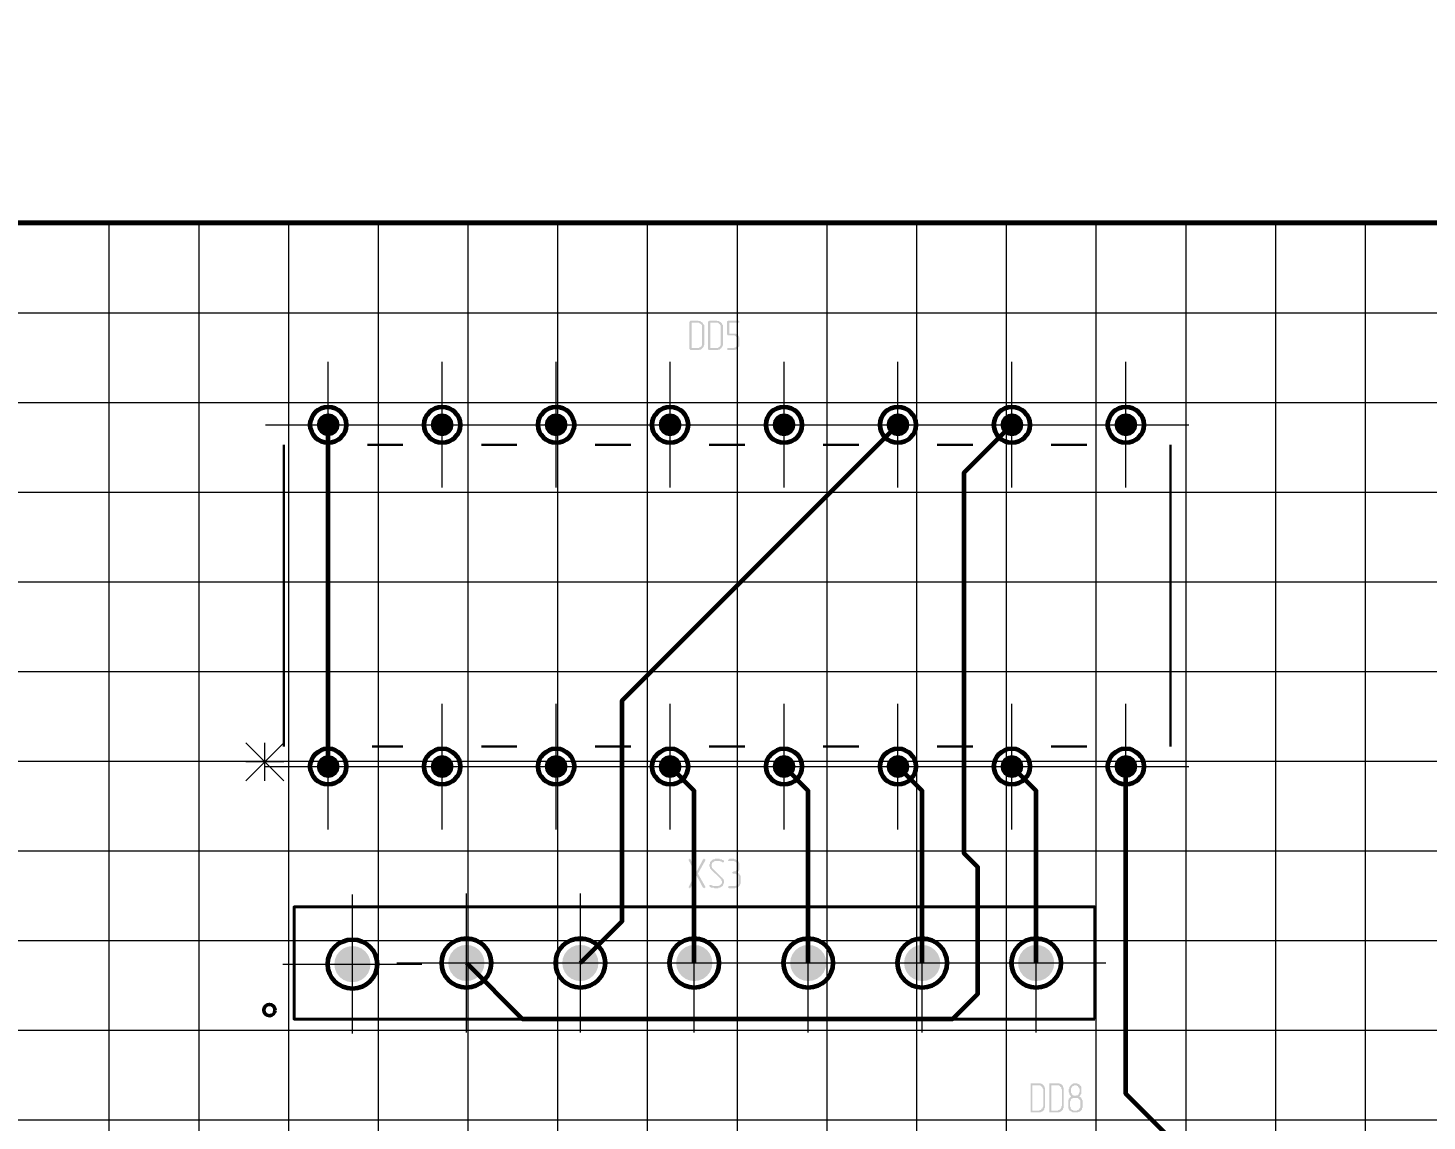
# Paper-space layout 'Layout1' of a CAD drawing. Extents: x -1 to 840, y -1 to 593.
# Drawn here: x 245.7 to 308.1, y 451.1 to 499.9 of the extents above; entities that cross this region are included whole.
import ezdxf

# ---------------------------------------------------------------- set-up
doc = ezdxf.new("R2010")
doc.units = 0
doc.header["$MEASUREMENT"] = 0
doc.layers.get('0').update_dxf_attribs({"linetype": 'CONTINUOUS', "lineweight": 15})
doc.layers.get('DEFPOINTS').update_dxf_attribs({"linetype": 'CONTINUOUS'})
doc.layers.add('PDF _Геометрия', color=7, linetype='CONTINUOUS')
doc.layers.add('PDF _Сплошная заливка', color=7, linetype='CONTINUOUS')
doc.styles.add('GOST type A0', font='', dxfattribs={"oblique": 15, "height": 3.5})
doc.styles.get('GOST type A0').set_extended_font_data('GOST type A')
doc.dimstyles.new('ГОСТ type A', dxfattribs={"dimtxt": 3.5, "dimasz": 3, "dimexe": 2, "dimexo": 0, "dimgap": 1, "dimtad": 1, "dimtoh": 1, "dimtxsty": 'GOST type A0', "dimcen": 0, "dimazin": 2, "dimtfac": 1, "dimtmove": 0, "dimatfit": 3, "dimfxl": 1, "dimarcsym": 0})

# ---------------------------------------------------------------- blocks, each defined once
blk = doc.blocks.new('*D18')
at = {"color": 0, "lineweight": -2, "transparency": 16777216}
for p, q in [((109.29, 491.187), (109.29, 513.187)), ((349.334, 491.187), (349.334, 513.187)), ((112.29, 511.187), (346.334, 511.187))]:
    blk.add_line(p, q, dxfattribs=at)
at = {"color": 0, "transparency": 16777216}
for points in [[(112.29, 511.687), (112.29, 510.687), (109.29, 511.187)], [(346.334, 511.687), (346.334, 510.687), (349.334, 511.187)]]:
    blk.add_solid(points, dxfattribs=at)
at = {"layer": 'DEFPOINTS', "color": 0, "transparency": 16777216}
for p in [(349.334, 511.187), (109.29, 491.187), (349.334, 491.187)]:
    blk.add_point(p, dxfattribs=at)
at = {"color": 0, "transparency": 16777216, "insert": (229.312, 514.2), "char_height": 3.5, "attachment_point": 5, "style": 'GOST type A0'}
blk.add_mtext('120±0,1', dxfattribs=at)
blk = doc.blocks.new('*D19')
at = {"color": 0, "lineweight": -2, "transparency": 16777216}
for p, q in [((114.291, 486.187), (114.291, 503.187)), ((344.334, 486.187), (344.334, 503.187)), ((117.291, 501.187), (341.334, 501.187))]:
    blk.add_line(p, q, dxfattribs=at)
at = {"color": 0, "transparency": 16777216}
for points in [[(117.291, 501.687), (117.291, 500.687), (114.291, 501.187)], [(341.334, 501.687), (341.334, 500.687), (344.334, 501.187)]]:
    blk.add_solid(points, dxfattribs=at)
at = {"layer": 'DEFPOINTS', "color": 0, "transparency": 16777216}
for p in [(344.334, 501.187), (114.291, 486.187), (344.334, 486.187)]:
    blk.add_point(p, dxfattribs=at)
at = {"color": 0, "transparency": 16777216, "insert": (229.312, 503.937), "char_height": 3.5, "attachment_point": 5, "style": 'GOST type A0'}
blk.add_mtext('115', dxfattribs=at)

psp = doc.layouts.get("Layout1")

# ---------------------------------------------------------------- hatches: boundary and pattern name
at = {"layer": 'PDF _Сплошная заливка', "transparency": 33554559}
h = psp.add_hatch(color=256, dxfattribs=at)
h.paths.add_polyline_path([(275.562, 486.736), (275.282, 486.736), (275.282, 485.618), (275.587, 485.618), (275.587, 485.618), (275.613, 485.618), (275.638, 485.643), (275.663, 485.643), (275.663, 485.643), (275.689, 485.669), (275.689, 485.669), (275.714, 485.669), (275.714, 485.694), (275.714, 485.72), (275.74, 485.72), (275.74, 485.745), (275.74, 485.77), (275.74, 485.796), (275.74, 486.532), (275.74, 486.558), (275.74, 486.558), (275.74, 486.583), (275.74, 486.583), (275.74, 486.609), (275.74, 486.634), (275.714, 486.659), (275.689, 486.685), (275.689, 486.685), (275.689, 486.685), (275.663, 486.685), (275.663, 486.71), (275.638, 486.71), (275.613, 486.736), (275.587, 486.736)], flags=0)
h.paths.add_polyline_path([(275.587, 486.812), (275.613, 486.812), (275.638, 486.812), (275.663, 486.812), (275.689, 486.786), (275.74, 486.761), (275.765, 486.736), (275.765, 486.736), (275.765, 486.736), (275.765, 486.736), (275.79, 486.71), (275.79, 486.685), (275.816, 486.659), (275.841, 486.634), (275.841, 486.583), (275.841, 486.558), (275.841, 486.558), (275.841, 485.796), (275.841, 485.796), (275.841, 485.796), (275.841, 485.796), (275.841, 485.77), (275.841, 485.77), (275.841, 485.745), (275.816, 485.694), (275.816, 485.669), (275.79, 485.643), (275.765, 485.618), (275.765, 485.593), (275.74, 485.593), (275.74, 485.593), (275.714, 485.567), (275.689, 485.542), (275.638, 485.542), (275.613, 485.516), (275.562, 485.516), (275.231, 485.516), (275.231, 485.516), (275.206, 485.542), (275.206, 485.542), (275.206, 485.542), (275.206, 485.542), (275.181, 485.567), (275.181, 486.786), (275.181, 486.786), (275.181, 486.786), (275.206, 486.786), (275.206, 486.812), (275.206, 486.812), (275.206, 486.812), (275.231, 486.812), (275.231, 486.837), (275.587, 486.837)], flags=0)
h = psp.add_hatch(color=256, dxfattribs=at)
h.paths.add_polyline_path([(276.4, 486.736), (276.121, 486.736), (276.121, 485.618), (276.425, 485.618), (276.425, 485.618), (276.451, 485.618), (276.476, 485.643), (276.476, 485.643), (276.502, 485.643), (276.527, 485.669), (276.527, 485.669), (276.553, 485.669), (276.553, 485.694), (276.553, 485.72), (276.578, 485.72), (276.578, 485.745), (276.578, 485.77), (276.578, 485.796), (276.578, 486.532), (276.578, 486.558), (276.578, 486.558), (276.578, 486.583), (276.578, 486.583), (276.578, 486.609), (276.553, 486.634), (276.553, 486.659), (276.527, 486.685), (276.527, 486.685), (276.527, 486.685), (276.502, 486.685), (276.502, 486.71), (276.476, 486.71), (276.451, 486.736), (276.425, 486.736)], flags=0)
h.paths.add_polyline_path([(276.425, 486.812), (276.451, 486.812), (276.476, 486.812), (276.502, 486.812), (276.527, 486.786), (276.578, 486.761), (276.603, 486.736), (276.603, 486.736), (276.603, 486.736), (276.603, 486.736), (276.629, 486.71), (276.629, 486.685), (276.654, 486.659), (276.68, 486.634), (276.68, 486.583), (276.68, 486.558), (276.68, 486.558), (276.68, 485.796), (276.68, 485.796), (276.68, 485.796), (276.68, 485.796), (276.68, 485.77), (276.68, 485.77), (276.68, 485.745), (276.654, 485.694), (276.654, 485.669), (276.629, 485.643), (276.603, 485.618), (276.603, 485.593), (276.578, 485.593), (276.578, 485.593), (276.553, 485.567), (276.527, 485.542), (276.476, 485.542), (276.451, 485.516), (276.4, 485.516), (276.07, 485.516), (276.07, 485.516), (276.044, 485.542), (276.044, 485.542), (276.044, 485.542), (276.019, 485.542), (276.019, 485.567), (276.019, 486.786), (276.019, 486.786), (276.019, 486.786), (276.019, 486.786), (276.044, 486.812), (276.044, 486.812), (276.044, 486.812), (276.07, 486.812), (276.07, 486.837), (276.4, 486.837)], flags=0)
for points in [[(277.391, 486.812), (277.391, 486.812), (277.416, 486.812), (277.416, 486.812), (277.416, 486.812), (277.416, 486.786), (277.416, 486.786), (277.416, 486.786), (277.416, 486.761), (277.416, 486.761), (277.416, 486.736), (277.416, 486.736), (277.391, 486.736), (277.391, 486.736), (277.365, 486.736), (276.959, 486.736), (276.959, 486.253), (277.162, 486.253), (277.162, 486.253), (277.188, 486.253), (277.213, 486.253), (277.238, 486.253), (277.289, 486.228), (277.315, 486.202), (277.34, 486.177), (277.34, 486.177), (277.365, 486.177), (277.365, 486.151), (277.391, 486.126), (277.391, 486.101), (277.416, 486.075), (277.416, 486.024), (277.416, 485.999), (277.416, 485.796), (277.416, 485.796), (277.416, 485.796), (277.416, 485.796), (277.416, 485.77), (277.416, 485.77), (277.416, 485.745), (277.416, 485.694), (277.391, 485.669), (277.365, 485.643), (277.34, 485.618), (277.34, 485.593), (277.34, 485.593), (277.315, 485.593), (277.289, 485.567), (277.264, 485.542), (277.213, 485.542), (277.188, 485.516), (277.137, 485.516), (276.908, 485.516), (276.908, 485.516), (276.883, 485.542), (276.883, 485.542), (276.883, 485.542), (276.883, 485.542), (276.857, 485.567), (276.857, 485.567), (276.857, 485.567), (276.857, 485.567), (276.883, 485.593), (276.883, 485.593), (276.883, 485.593), (276.883, 485.618), (276.908, 485.618), (276.908, 485.618), (277.162, 485.618), (277.162, 485.618), (277.188, 485.618), (277.213, 485.643), (277.238, 485.643), (277.264, 485.643), (277.264, 485.669), (277.289, 485.669), (277.289, 485.669), (277.289, 485.694), (277.315, 485.72), (277.315, 485.72), (277.315, 485.745), (277.34, 485.77), (277.34, 485.796), (277.34, 485.999), (277.34, 485.999), (277.34, 485.999), (277.34, 486.024), (277.315, 486.024), (277.315, 486.05), (277.315, 486.075), (277.289, 486.101), (277.264, 486.126), (277.264, 486.126), (277.264, 486.126), (277.264, 486.126), (277.238, 486.151), (277.213, 486.151), (277.188, 486.177), (277.162, 486.177), (277.137, 486.177), (276.908, 486.177), (276.908, 486.177), (276.883, 486.177), (276.883, 486.177), (276.883, 486.202), (276.857, 486.202), (276.857, 486.228), (276.857, 486.786), (276.857, 486.786), (276.857, 486.786), (276.857, 486.786), (276.883, 486.812), (276.883, 486.812), (276.883, 486.812), (276.908, 486.812), (276.908, 486.837), (277.391, 486.837)], [(259.078, 482.187), (258.568, 482.187), (258.607, 482.382), (258.717, 482.548), (258.883, 482.658), (259.078, 482.697)], [(264.159, 482.187), (263.649, 482.187), (263.688, 482.382), (263.798, 482.548), (263.963, 482.658), (264.159, 482.697)], [(269.239, 482.187), (268.73, 482.187), (268.769, 482.382), (268.879, 482.548), (269.044, 482.658), (269.239, 482.697)], [(274.32, 482.187), (273.811, 482.187), (273.849, 482.382), (273.96, 482.548), (274.125, 482.658), (274.32, 482.697)], [(279.401, 482.187), (278.891, 482.187), (278.93, 482.382), (279.041, 482.548), (279.206, 482.658), (279.401, 482.697)], [(284.482, 482.187), (283.972, 482.187), (284.011, 482.382), (284.122, 482.548), (284.287, 482.658), (284.482, 482.697)], [(289.563, 482.187), (289.053, 482.187), (289.092, 482.382), (289.203, 482.548), (289.368, 482.658), (289.563, 482.697)], [(294.644, 482.187), (294.134, 482.187), (294.173, 482.382), (294.284, 482.548), (294.449, 482.658), (294.644, 482.697)], [(259.078, 466.947), (258.568, 466.947), (258.607, 467.143), (258.717, 467.308), (258.883, 467.418), (259.078, 467.457)], [(264.159, 466.947), (263.649, 466.947), (263.688, 467.143), (263.798, 467.308), (263.963, 467.418), (264.159, 467.457)], [(269.239, 466.947), (268.73, 466.947), (268.769, 467.143), (268.879, 467.308), (269.044, 467.418), (269.239, 467.457)], [(274.32, 466.947), (273.811, 466.947), (273.849, 467.143), (273.96, 467.308), (274.125, 467.418), (274.32, 467.457)], [(279.401, 466.947), (278.891, 466.947), (278.93, 467.143), (279.041, 467.308), (279.206, 467.418), (279.401, 467.457)], [(284.482, 466.947), (283.972, 466.947), (284.011, 467.143), (284.122, 467.308), (284.287, 467.418), (284.482, 467.457)], [(289.563, 466.947), (289.053, 466.947), (289.092, 467.143), (289.203, 467.308), (289.368, 467.418), (289.563, 467.457)], [(294.644, 466.947), (294.134, 466.947), (294.173, 467.143), (294.284, 467.308), (294.449, 467.418), (294.644, 467.457)], [(275.841, 462.834), (275.867, 462.809), (275.867, 462.809), (275.867, 462.809), (275.892, 462.809), (275.892, 462.783), (275.892, 462.783), (275.892, 462.783), (275.892, 462.783), (275.892, 462.758), (275.892, 462.758), (275.562, 462.174), (275.892, 461.59), (275.892, 461.59), (275.892, 461.59), (275.892, 461.59), (275.892, 461.564), (275.892, 461.564), (275.892, 461.564), (275.892, 461.539), (275.867, 461.539), (275.867, 461.539), (275.867, 461.539), (275.841, 461.513), (275.841, 461.513), (275.841, 461.513), (275.816, 461.539), (275.816, 461.539), (275.816, 461.539), (275.79, 461.539), (275.511, 462.072), (275.231, 461.539), (275.231, 461.539), (275.231, 461.539), (275.206, 461.539), (275.206, 461.513), (275.181, 461.513), (275.181, 461.513), (275.181, 461.513), (275.181, 461.539), (275.155, 461.539), (275.155, 461.539), (275.155, 461.539), (275.155, 461.564), (275.155, 461.564), (275.155, 461.564), (275.155, 461.564), (275.155, 461.59), (275.155, 461.59), (275.46, 462.174), (275.155, 462.758), (275.155, 462.783), (275.155, 462.783), (275.155, 462.783), (275.155, 462.783), (275.155, 462.809), (275.155, 462.809), (275.181, 462.809), (275.181, 462.834), (275.206, 462.834), (275.206, 462.834), (275.206, 462.834), (275.231, 462.809), (275.231, 462.809), (275.231, 462.809), (275.511, 462.275), (275.79, 462.809), (275.79, 462.809), (275.79, 462.809), (275.816, 462.809), (275.816, 462.834), (275.841, 462.834), (275.841, 462.834)], [(276.527, 462.834), (276.527, 462.809), (276.553, 462.809), (276.603, 462.809), (276.603, 462.809), (276.603, 462.809), (276.629, 462.809), (276.629, 462.783), (276.654, 462.783), (276.68, 462.783), (276.705, 462.758), (276.705, 462.758), (276.705, 462.758), (276.705, 462.758), (276.73, 462.733), (276.73, 462.733), (276.73, 462.733), (276.73, 462.707), (276.73, 462.707), (276.73, 462.707), (276.73, 462.707), (276.705, 462.682), (276.705, 462.682), (276.705, 462.682), (276.68, 462.682), (276.68, 462.682), (276.654, 462.682), (276.654, 462.682), (276.629, 462.682), (276.629, 462.707), (276.603, 462.707), (276.578, 462.707), (276.553, 462.733), (276.527, 462.733), (276.502, 462.733), (276.349, 462.733), (276.324, 462.733), (276.298, 462.733), (276.298, 462.707), (276.273, 462.707), (276.248, 462.682), (276.222, 462.682), (276.222, 462.682), (276.222, 462.656), (276.197, 462.656), (276.197, 462.631), (276.197, 462.606), (276.171, 462.606), (276.171, 462.58), (276.171, 462.555), (276.171, 462.504), (276.171, 462.479), (276.171, 462.479), (276.171, 462.479), (276.171, 462.479), (276.197, 462.453), (276.197, 462.453), (276.197, 462.428), (276.222, 462.402), (276.629, 461.996), (276.654, 461.996), (276.654, 461.996), (276.654, 461.971), (276.654, 461.971), (276.68, 461.945), (276.68, 461.945), (276.705, 461.92), (276.705, 461.894), (276.705, 461.894), (276.73, 461.844), (276.73, 461.818), (276.73, 461.793), (276.73, 461.793), (276.73, 461.793), (276.73, 461.793), (276.73, 461.793), (276.73, 461.767), (276.705, 461.742), (276.705, 461.717), (276.68, 461.666), (276.68, 461.64), (276.654, 461.615), (276.654, 461.615), (276.629, 461.59), (276.603, 461.59), (276.578, 461.564), (276.553, 461.539), (276.527, 461.539), (276.476, 461.539), (276.476, 461.513), (276.451, 461.513), (276.298, 461.513), (276.298, 461.513), (276.273, 461.539), (276.248, 461.539), (276.197, 461.539), (276.171, 461.539), (276.121, 461.564), (276.095, 461.59), (276.07, 461.615), (276.07, 461.615), (276.07, 461.615), (276.07, 461.64), (276.07, 461.64), (276.095, 461.666), (276.095, 461.666), (276.095, 461.666), (276.095, 461.666), (276.121, 461.666), (276.146, 461.666), (276.146, 461.666), (276.171, 461.666), (276.171, 461.64), (276.197, 461.64), (276.222, 461.64), (276.248, 461.615), (276.273, 461.615), (276.298, 461.615), (276.451, 461.615), (276.476, 461.615), (276.476, 461.615), (276.502, 461.64), (276.527, 461.64), (276.553, 461.666), (276.578, 461.666), (276.578, 461.666), (276.578, 461.691), (276.578, 461.691), (276.603, 461.717), (276.603, 461.717), (276.629, 461.742), (276.629, 461.767), (276.629, 461.793), (276.629, 461.844), (276.629, 461.844), (276.629, 461.844), (276.629, 461.844), (276.629, 461.844), (276.629, 461.844), (276.603, 461.869), (276.603, 461.869), (276.603, 461.869), (276.603, 461.869), (276.603, 461.894), (276.603, 461.92), (276.578, 461.92), (276.578, 461.945), (276.146, 462.352), (276.146, 462.352), (276.146, 462.352), (276.146, 462.352), (276.146, 462.377), (276.121, 462.377), (276.121, 462.402), (276.095, 462.428), (276.095, 462.428), (276.095, 462.453), (276.095, 462.453), (276.095, 462.453), (276.095, 462.479), (276.07, 462.479), (276.07, 462.504), (276.07, 462.555), (276.07, 462.555), (276.07, 462.555), (276.07, 462.555), (276.07, 462.555), (276.07, 462.58), (276.095, 462.606), (276.095, 462.631), (276.095, 462.682), (276.121, 462.707), (276.146, 462.733), (276.146, 462.733), (276.146, 462.733), (276.171, 462.758), (276.171, 462.758), (276.197, 462.783), (276.248, 462.809), (276.273, 462.809), (276.298, 462.809), (276.324, 462.834), (276.502, 462.834)], [(277.162, 462.834), (277.188, 462.809), (277.213, 462.809), (277.238, 462.809), (277.264, 462.783), (277.315, 462.758), (277.34, 462.733), (277.34, 462.733), (277.365, 462.733), (277.365, 462.707), (277.391, 462.682), (277.391, 462.656), (277.416, 462.631), (277.416, 462.58), (277.416, 462.555), (277.416, 462.453), (277.416, 462.428), (277.416, 462.402), (277.416, 462.377), (277.416, 462.377), (277.416, 462.377), (277.416, 462.377), (277.416, 462.352), (277.391, 462.326), (277.391, 462.326), (277.391, 462.326), (277.391, 462.301), (277.391, 462.301), (277.365, 462.275), (277.365, 462.275), (277.34, 462.25), (277.315, 462.225), (277.315, 462.225), (277.34, 462.225), (277.34, 462.225), (277.365, 462.199), (277.365, 462.199), (277.391, 462.174), (277.416, 462.148), (277.416, 462.123), (277.416, 462.123), (277.442, 462.123), (277.442, 462.098), (277.442, 462.098), (277.467, 462.072), (277.467, 462.047), (277.467, 462.021), (277.467, 461.996), (277.467, 461.793), (277.467, 461.793), (277.467, 461.793), (277.467, 461.793), (277.467, 461.793), (277.467, 461.767), (277.467, 461.742), (277.442, 461.691), (277.442, 461.666), (277.416, 461.64), (277.391, 461.615), (277.391, 461.59), (277.365, 461.59), (277.365, 461.59), (277.34, 461.564), (277.315, 461.539), (277.264, 461.539), (277.238, 461.539), (277.188, 461.513), (276.959, 461.513), (276.959, 461.513), (276.934, 461.539), (276.934, 461.539), (276.934, 461.539), (276.908, 461.539), (276.908, 461.564), (276.908, 461.564), (276.908, 461.564), (276.908, 461.59), (276.908, 461.59), (276.934, 461.59), (276.934, 461.59), (276.934, 461.615), (276.934, 461.615), (276.959, 461.615), (277.213, 461.615), (277.213, 461.615), (277.238, 461.615), (277.264, 461.64), (277.289, 461.64), (277.289, 461.64), (277.315, 461.666), (277.315, 461.666), (277.34, 461.691), (277.34, 461.691), (277.34, 461.717), (277.365, 461.717), (277.365, 461.742), (277.365, 461.767), (277.365, 461.793), (277.365, 461.996), (277.365, 461.996), (277.365, 461.996), (277.365, 462.021), (277.365, 462.021), (277.365, 462.047), (277.365, 462.072), (277.34, 462.098), (277.315, 462.123), (277.315, 462.123), (277.315, 462.123), (277.289, 462.148), (277.289, 462.148), (277.264, 462.148), (277.238, 462.174), (277.213, 462.174), (277.188, 462.174), (277.137, 462.174), (277.137, 462.174), (277.111, 462.174), (277.111, 462.174), (277.111, 462.199), (277.111, 462.199), (277.111, 462.199), (277.086, 462.225), (277.086, 462.225), (277.111, 462.225), (277.111, 462.225), (277.111, 462.25), (277.111, 462.25), (277.111, 462.25), (277.137, 462.25), (277.137, 462.275), (277.162, 462.275), (277.162, 462.275), (277.188, 462.275), (277.213, 462.275), (277.238, 462.275), (277.264, 462.301), (277.264, 462.326), (277.289, 462.326), (277.289, 462.326), (277.289, 462.352), (277.315, 462.352), (277.315, 462.377), (277.315, 462.402), (277.34, 462.428), (277.34, 462.453), (277.34, 462.555), (277.34, 462.555), (277.34, 462.555), (277.34, 462.58), (277.315, 462.58), (277.315, 462.606), (277.315, 462.631), (277.289, 462.656), (277.264, 462.682), (277.264, 462.682), (277.264, 462.682), (277.264, 462.682), (277.238, 462.707), (277.213, 462.707), (277.188, 462.733), (277.162, 462.733), (277.137, 462.733), (276.959, 462.733), (276.959, 462.733), (276.934, 462.733), (276.934, 462.733), (276.934, 462.733), (276.908, 462.758), (276.908, 462.758), (276.908, 462.783), (276.908, 462.783), (276.908, 462.783), (276.908, 462.783), (276.934, 462.809), (276.934, 462.809), (276.934, 462.809), (276.934, 462.809), (276.959, 462.834)], [(260.158, 458.137), (260.158, 458.943), (260.367, 458.916), (260.561, 458.835), (260.729, 458.707), (260.857, 458.54), (260.937, 458.346), (260.965, 458.137)], [(265.239, 458.188), (265.239, 458.994), (265.448, 458.967), (265.642, 458.886), (265.81, 458.758), (265.938, 458.591), (266.018, 458.396), (266.046, 458.188)], [(270.32, 458.188), (270.32, 458.994), (270.528, 458.967), (270.723, 458.886), (270.891, 458.758), (271.019, 458.591), (271.099, 458.396), (271.127, 458.188)], [(275.401, 458.188), (275.401, 458.994), (275.609, 458.967), (275.804, 458.886), (275.971, 458.758), (276.1, 458.591), (276.18, 458.396), (276.208, 458.188)], [(280.482, 458.188), (280.482, 458.994), (280.69, 458.967), (280.885, 458.886), (281.052, 458.758), (281.181, 458.591), (281.261, 458.396), (281.289, 458.188)], [(285.562, 458.188), (285.562, 458.994), (285.771, 458.967), (285.966, 458.886), (286.133, 458.758), (286.262, 458.591), (286.342, 458.396), (286.37, 458.188)], [(290.643, 458.188), (290.643, 458.994), (290.852, 458.967), (291.047, 458.886), (291.214, 458.758), (291.343, 458.591), (291.423, 458.396), (291.451, 458.188)], [(260.158, 458.137), (260.158, 457.33), (259.949, 457.357), (259.754, 457.438), (259.587, 457.566), (259.459, 457.733), (259.378, 457.928), (259.351, 458.137)], [(265.239, 458.188), (265.239, 457.381), (265.03, 457.408), (264.835, 457.489), (264.668, 457.617), (264.54, 457.784), (264.459, 457.979), (264.432, 458.188)], [(270.32, 458.188), (270.32, 457.381), (270.111, 457.408), (269.916, 457.489), (269.749, 457.617), (269.621, 457.784), (269.54, 457.979), (269.513, 458.188)], [(275.401, 458.188), (275.401, 457.381), (275.192, 457.408), (274.997, 457.489), (274.83, 457.617), (274.702, 457.784), (274.621, 457.979), (274.594, 458.188)], [(280.482, 458.188), (280.482, 457.381), (280.273, 457.408), (280.078, 457.489), (279.911, 457.617), (279.783, 457.784), (279.702, 457.979), (279.675, 458.188)], [(285.562, 458.188), (285.562, 457.381), (285.354, 457.408), (285.159, 457.489), (284.992, 457.617), (284.864, 457.784), (284.783, 457.979), (284.756, 458.188)], [(290.643, 458.188), (290.643, 457.381), (290.435, 457.408), (290.24, 457.489), (290.073, 457.617), (289.945, 457.784), (289.864, 457.979), (289.837, 458.188)]]:
    psp.add_hatch(color=256, dxfattribs=at).paths.add_polyline_path(points)
at = {"layer": 'PDF _Сплошная заливка', "true_color": 0xffffff, "transparency": 33554559}
for points in [[(259.078, 482.697), (259.273, 482.658), (259.438, 482.548), (259.549, 482.382), (259.587, 482.187), (259.078, 482.187)], [(264.159, 482.697), (264.354, 482.658), (264.519, 482.548), (264.63, 482.382), (264.668, 482.187), (264.159, 482.187)], [(269.239, 482.697), (269.435, 482.658), (269.6, 482.548), (269.711, 482.382), (269.749, 482.187), (269.239, 482.187)], [(274.32, 482.697), (274.516, 482.658), (274.681, 482.548), (274.792, 482.382), (274.83, 482.187), (274.32, 482.187)], [(279.401, 482.697), (279.597, 482.658), (279.762, 482.548), (279.873, 482.382), (279.911, 482.187), (279.401, 482.187)], [(284.482, 482.697), (284.677, 482.658), (284.843, 482.548), (284.954, 482.382), (284.992, 482.187), (284.482, 482.187)], [(289.563, 482.697), (289.758, 482.658), (289.924, 482.548), (290.035, 482.382), (290.073, 482.187), (289.563, 482.187)], [(294.644, 482.697), (294.839, 482.658), (295.005, 482.548), (295.116, 482.382), (295.154, 482.187), (294.644, 482.187)], [(259.078, 481.678), (258.883, 481.717), (258.717, 481.827), (258.607, 481.992), (258.568, 482.187), (259.078, 482.187)], [(259.587, 482.187), (259.549, 481.992), (259.438, 481.827), (259.273, 481.717), (259.078, 481.678), (259.078, 482.187)], [(264.159, 481.678), (263.963, 481.717), (263.798, 481.827), (263.688, 481.992), (263.649, 482.187), (264.159, 482.187)], [(264.668, 482.187), (264.63, 481.992), (264.519, 481.827), (264.354, 481.717), (264.159, 481.678), (264.159, 482.187)], [(269.239, 481.678), (269.044, 481.717), (268.879, 481.827), (268.769, 481.992), (268.73, 482.187), (269.239, 482.187)], [(269.749, 482.187), (269.711, 481.992), (269.6, 481.827), (269.435, 481.717), (269.239, 481.678), (269.239, 482.187)], [(274.32, 481.678), (274.125, 481.717), (273.96, 481.827), (273.849, 481.992), (273.811, 482.187), (274.32, 482.187)], [(274.83, 482.187), (274.792, 481.992), (274.681, 481.827), (274.516, 481.717), (274.32, 481.678), (274.32, 482.187)], [(279.401, 481.678), (279.206, 481.717), (279.041, 481.827), (278.93, 481.992), (278.891, 482.187), (279.401, 482.187)], [(279.911, 482.187), (279.873, 481.992), (279.762, 481.827), (279.597, 481.717), (279.401, 481.678), (279.401, 482.187)], [(284.482, 481.678), (284.287, 481.717), (284.122, 481.827), (284.011, 481.992), (283.972, 482.187), (284.482, 482.187)], [(284.992, 482.187), (284.954, 481.992), (284.843, 481.827), (284.677, 481.717), (284.482, 481.678), (284.482, 482.187)], [(289.563, 481.678), (289.368, 481.717), (289.203, 481.827), (289.092, 481.992), (289.053, 482.187), (289.563, 482.187)], [(290.073, 482.187), (290.035, 481.992), (289.924, 481.827), (289.758, 481.717), (289.563, 481.678), (289.563, 482.187)], [(294.644, 481.678), (294.449, 481.717), (294.284, 481.827), (294.173, 481.992), (294.134, 482.187), (294.644, 482.187)], [(295.154, 482.187), (295.116, 481.992), (295.005, 481.827), (294.839, 481.717), (294.644, 481.678), (294.644, 482.187)], [(259.078, 467.457), (259.273, 467.418), (259.438, 467.308), (259.549, 467.143), (259.587, 466.947), (259.078, 466.947)], [(264.159, 467.457), (264.354, 467.418), (264.519, 467.308), (264.63, 467.143), (264.668, 466.947), (264.159, 466.947)], [(269.239, 467.457), (269.435, 467.418), (269.6, 467.308), (269.711, 467.143), (269.749, 466.947), (269.239, 466.947)], [(274.32, 467.457), (274.516, 467.418), (274.681, 467.308), (274.792, 467.143), (274.83, 466.947), (274.32, 466.947)], [(279.401, 467.457), (279.597, 467.418), (279.762, 467.308), (279.873, 467.143), (279.911, 466.947), (279.401, 466.947)], [(284.482, 467.457), (284.677, 467.418), (284.843, 467.308), (284.954, 467.143), (284.992, 466.947), (284.482, 466.947)], [(289.563, 467.457), (289.758, 467.418), (289.924, 467.308), (290.035, 467.143), (290.073, 466.947), (289.563, 466.947)], [(294.644, 467.457), (294.839, 467.418), (295.005, 467.308), (295.116, 467.143), (295.154, 466.947), (294.644, 466.947)], [(259.078, 466.438), (258.883, 466.477), (258.717, 466.587), (258.607, 466.752), (258.568, 466.947), (259.078, 466.947)], [(259.587, 466.947), (259.549, 466.752), (259.438, 466.587), (259.273, 466.477), (259.078, 466.438), (259.078, 466.947)], [(264.159, 466.438), (263.963, 466.477), (263.798, 466.587), (263.688, 466.752), (263.649, 466.947), (264.159, 466.947)], [(264.668, 466.947), (264.63, 466.752), (264.519, 466.587), (264.354, 466.477), (264.159, 466.438), (264.159, 466.947)], [(269.239, 466.438), (269.044, 466.477), (268.879, 466.587), (268.769, 466.752), (268.73, 466.947), (269.239, 466.947)], [(269.749, 466.947), (269.711, 466.752), (269.6, 466.587), (269.435, 466.477), (269.239, 466.438), (269.239, 466.947)], [(274.32, 466.438), (274.125, 466.477), (273.96, 466.587), (273.849, 466.752), (273.811, 466.947), (274.32, 466.947)], [(274.83, 466.947), (274.792, 466.752), (274.681, 466.587), (274.516, 466.477), (274.32, 466.438), (274.32, 466.947)], [(279.401, 466.438), (279.206, 466.477), (279.041, 466.587), (278.93, 466.752), (278.891, 466.947), (279.401, 466.947)], [(279.911, 466.947), (279.873, 466.752), (279.762, 466.587), (279.597, 466.477), (279.401, 466.438), (279.401, 466.947)], [(284.482, 466.438), (284.287, 466.477), (284.122, 466.587), (284.011, 466.752), (283.972, 466.947), (284.482, 466.947)], [(284.992, 466.947), (284.954, 466.752), (284.843, 466.587), (284.677, 466.477), (284.482, 466.438), (284.482, 466.947)], [(289.563, 466.438), (289.368, 466.477), (289.203, 466.587), (289.092, 466.752), (289.053, 466.947), (289.563, 466.947)], [(290.073, 466.947), (290.035, 466.752), (289.924, 466.587), (289.758, 466.477), (289.563, 466.438), (289.563, 466.947)], [(294.644, 466.438), (294.449, 466.477), (294.284, 466.587), (294.173, 466.752), (294.134, 466.947), (294.644, 466.947)], [(295.154, 466.947), (295.116, 466.752), (295.005, 466.587), (294.839, 466.477), (294.644, 466.438), (294.644, 466.947)], [(259.351, 458.137), (259.378, 458.346), (259.459, 458.54), (259.587, 458.707), (259.754, 458.835), (259.949, 458.916), (260.158, 458.943), (260.158, 458.137)], [(264.432, 458.188), (264.459, 458.396), (264.54, 458.591), (264.668, 458.758), (264.835, 458.886), (265.03, 458.967), (265.239, 458.994), (265.239, 458.188)], [(269.513, 458.188), (269.54, 458.396), (269.621, 458.591), (269.749, 458.758), (269.916, 458.886), (270.111, 458.967), (270.32, 458.994), (270.32, 458.188)], [(274.594, 458.188), (274.621, 458.396), (274.702, 458.591), (274.83, 458.758), (274.997, 458.886), (275.192, 458.967), (275.401, 458.994), (275.401, 458.188)], [(279.675, 458.188), (279.702, 458.396), (279.783, 458.591), (279.911, 458.758), (280.078, 458.886), (280.273, 458.967), (280.482, 458.994), (280.482, 458.188)], [(284.756, 458.188), (284.783, 458.396), (284.864, 458.591), (284.992, 458.758), (285.159, 458.886), (285.354, 458.967), (285.562, 458.994), (285.562, 458.188)], [(289.837, 458.188), (289.864, 458.396), (289.945, 458.591), (290.073, 458.758), (290.24, 458.886), (290.435, 458.967), (290.643, 458.994), (290.643, 458.188)], [(260.965, 458.137), (260.937, 457.928), (260.857, 457.733), (260.729, 457.566), (260.561, 457.438), (260.367, 457.357), (260.158, 457.33), (260.158, 458.137)], [(266.046, 458.188), (266.018, 457.979), (265.938, 457.784), (265.81, 457.617), (265.642, 457.489), (265.448, 457.408), (265.239, 457.381), (265.239, 458.188)], [(271.127, 458.188), (271.099, 457.979), (271.019, 457.784), (270.891, 457.617), (270.723, 457.489), (270.528, 457.408), (270.32, 457.381), (270.32, 458.188)], [(276.208, 458.188), (276.18, 457.979), (276.1, 457.784), (275.971, 457.617), (275.804, 457.489), (275.609, 457.408), (275.401, 457.381), (275.401, 458.188)], [(281.289, 458.188), (281.261, 457.979), (281.181, 457.784), (281.052, 457.617), (280.885, 457.489), (280.69, 457.408), (280.482, 457.381), (280.482, 458.188)], [(286.37, 458.188), (286.342, 457.979), (286.262, 457.784), (286.133, 457.617), (285.966, 457.489), (285.771, 457.408), (285.562, 457.381), (285.562, 458.188)], [(291.451, 458.188), (291.423, 457.979), (291.343, 457.784), (291.214, 457.617), (291.047, 457.489), (290.852, 457.408), (290.643, 457.381), (290.643, 458.188)]]:
    psp.add_hatch(color=7, dxfattribs=at).paths.add_polyline_path(points)
at = {"layer": 'PDF _Сплошная заливка', "transparency": 33554559}
h = psp.add_hatch(color=256, dxfattribs=at)
h.paths.add_polyline_path([(290.754, 452.725), (290.474, 452.725), (290.474, 451.607), (290.779, 451.607), (290.779, 451.607), (290.805, 451.633), (290.83, 451.633), (290.855, 451.633), (290.881, 451.658), (290.881, 451.658), (290.881, 451.684), (290.906, 451.684), (290.906, 451.684), (290.932, 451.709), (290.932, 451.734), (290.932, 451.76), (290.957, 451.785), (290.957, 451.811), (290.957, 452.547), (290.957, 452.547), (290.957, 452.547), (290.957, 452.573), (290.932, 452.598), (290.932, 452.623), (290.932, 452.623), (290.906, 452.649), (290.881, 452.674), (290.881, 452.674), (290.881, 452.674), (290.881, 452.7), (290.855, 452.7), (290.83, 452.725), (290.805, 452.725), (290.779, 452.725)], flags=0)
h.paths.add_polyline_path([(290.779, 452.827), (290.805, 452.827), (290.83, 452.827), (290.855, 452.801), (290.881, 452.801), (290.932, 452.776), (290.957, 452.75), (290.957, 452.75), (290.957, 452.75), (290.982, 452.725), (290.982, 452.725), (291.008, 452.7), (291.008, 452.649), (291.033, 452.623), (291.033, 452.598), (291.033, 452.573), (291.033, 452.547), (291.033, 451.811), (291.033, 451.811), (291.033, 451.785), (291.033, 451.785), (291.033, 451.785), (291.033, 451.76), (291.033, 451.734), (291.008, 451.709), (291.008, 451.658), (290.982, 451.633), (290.957, 451.607), (290.957, 451.607), (290.957, 451.582), (290.932, 451.582), (290.906, 451.557), (290.881, 451.557), (290.83, 451.531), (290.805, 451.531), (290.754, 451.531), (290.423, 451.531), (290.423, 451.531), (290.423, 451.531), (290.398, 451.531), (290.398, 451.531), (290.398, 451.557), (290.398, 451.557), (290.398, 452.776), (290.398, 452.776), (290.398, 452.776), (290.398, 452.801), (290.398, 452.801), (290.398, 452.801), (290.398, 452.827), (290.423, 452.827), (290.423, 452.827)], flags=0)
h = psp.add_hatch(color=256, dxfattribs=at)
h.paths.add_polyline_path([(291.592, 452.725), (291.313, 452.725), (291.313, 451.607), (291.617, 451.607), (291.617, 451.607), (291.643, 451.633), (291.668, 451.633), (291.694, 451.633), (291.694, 451.658), (291.719, 451.658), (291.719, 451.684), (291.745, 451.684), (291.745, 451.684), (291.745, 451.709), (291.77, 451.734), (291.77, 451.76), (291.77, 451.785), (291.795, 451.811), (291.795, 452.547), (291.795, 452.547), (291.795, 452.547), (291.77, 452.573), (291.77, 452.598), (291.77, 452.623), (291.77, 452.623), (291.745, 452.649), (291.719, 452.674), (291.719, 452.674), (291.719, 452.674), (291.694, 452.7), (291.694, 452.7), (291.668, 452.725), (291.643, 452.725), (291.617, 452.725)], flags=0)
h.paths.add_polyline_path([(291.617, 452.827), (291.643, 452.827), (291.668, 452.827), (291.694, 452.801), (291.719, 452.801), (291.77, 452.776), (291.795, 452.75), (291.795, 452.75), (291.795, 452.75), (291.795, 452.725), (291.821, 452.725), (291.846, 452.7), (291.846, 452.649), (291.872, 452.623), (291.872, 452.598), (291.872, 452.573), (291.872, 452.547), (291.872, 451.811), (291.872, 451.811), (291.872, 451.785), (291.872, 451.785), (291.872, 451.785), (291.872, 451.76), (291.872, 451.734), (291.846, 451.709), (291.846, 451.658), (291.821, 451.633), (291.795, 451.607), (291.795, 451.607), (291.77, 451.582), (291.77, 451.582), (291.745, 451.557), (291.719, 451.557), (291.668, 451.531), (291.643, 451.531), (291.592, 451.531), (291.262, 451.531), (291.262, 451.531), (291.236, 451.531), (291.236, 451.531), (291.236, 451.531), (291.236, 451.557), (291.236, 451.557), (291.236, 452.776), (291.236, 452.776), (291.236, 452.776), (291.236, 452.801), (291.236, 452.801), (291.236, 452.801), (291.236, 452.827), (291.262, 452.827), (291.262, 452.827)], flags=0)
h = psp.add_hatch(color=256, dxfattribs=at)
h.paths.add_polyline_path([(292.38, 452.725), (292.38, 452.725), (292.354, 452.725), (292.354, 452.725), (292.329, 452.725), (292.303, 452.7), (292.278, 452.7), (292.253, 452.674), (292.253, 452.674), (292.253, 452.674), (292.227, 452.649), (292.227, 452.649), (292.227, 452.623), (292.202, 452.598), (292.202, 452.573), (292.202, 452.547), (292.202, 452.446), (292.202, 452.446), (292.202, 452.446), (292.202, 452.42), (292.202, 452.395), (292.227, 452.395), (292.227, 452.369), (292.227, 452.344), (292.253, 452.319), (292.253, 452.319), (292.253, 452.319), (292.278, 452.293), (292.303, 452.293), (292.303, 452.293), (292.329, 452.268), (292.354, 452.268), (292.38, 452.268), (292.405, 452.268), (292.405, 452.268), (292.43, 452.268), (292.456, 452.293), (292.481, 452.293), (292.507, 452.293), (292.507, 452.319), (292.507, 452.319), (292.532, 452.319), (292.532, 452.344), (292.558, 452.369), (292.558, 452.369), (292.558, 452.395), (292.583, 452.42), (292.583, 452.446), (292.583, 452.547), (292.583, 452.547), (292.583, 452.573), (292.583, 452.573), (292.558, 452.598), (292.558, 452.623), (292.558, 452.623), (292.532, 452.649), (292.507, 452.674), (292.507, 452.674), (292.507, 452.674), (292.507, 452.7), (292.481, 452.7), (292.456, 452.725), (292.43, 452.725), (292.405, 452.725)], flags=0)
h.paths.add_polyline_path([(292.43, 452.166), (292.329, 452.166), (292.303, 452.166), (292.303, 452.166), (292.278, 452.166), (292.253, 452.141), (292.227, 452.141), (292.202, 452.115), (292.202, 452.115), (292.202, 452.115), (292.202, 452.09), (292.176, 452.09), (292.176, 452.065), (292.176, 452.039), (292.151, 452.014), (292.151, 451.988), (292.151, 451.811), (292.151, 451.811), (292.151, 451.785), (292.151, 451.785), (292.176, 451.76), (292.176, 451.734), (292.176, 451.709), (292.202, 451.684), (292.202, 451.684), (292.202, 451.658), (292.227, 451.658), (292.227, 451.658), (292.253, 451.633), (292.278, 451.633), (292.278, 451.633), (292.303, 451.607), (292.329, 451.607), (292.456, 451.607), (292.456, 451.607), (292.481, 451.633), (292.507, 451.633), (292.532, 451.633), (292.532, 451.658), (292.558, 451.658), (292.558, 451.684), (292.583, 451.684), (292.583, 451.684), (292.583, 451.709), (292.608, 451.734), (292.608, 451.76), (292.608, 451.785), (292.608, 451.811), (292.608, 451.988), (292.608, 451.988), (292.608, 452.014), (292.608, 452.014), (292.608, 452.039), (292.608, 452.065), (292.608, 452.065), (292.583, 452.09), (292.558, 452.115), (292.558, 452.115), (292.558, 452.115), (292.532, 452.141), (292.532, 452.141), (292.507, 452.166), (292.481, 452.166), (292.456, 452.166)], flags=0)
h.paths.add_polyline_path([(292.405, 452.827), (292.43, 452.827), (292.456, 452.827), (292.481, 452.801), (292.507, 452.801), (292.558, 452.776), (292.583, 452.75), (292.583, 452.75), (292.583, 452.725), (292.608, 452.725), (292.608, 452.725), (292.608, 452.7), (292.634, 452.7), (292.659, 452.649), (292.659, 452.598), (292.659, 452.573), (292.659, 452.547), (292.659, 452.446), (292.659, 452.446), (292.659, 452.446), (292.659, 452.42), (292.659, 452.42), (292.659, 452.395), (292.659, 452.369), (292.659, 452.344), (292.634, 452.344), (292.634, 452.319), (292.634, 452.319), (292.634, 452.319), (292.608, 452.293), (292.608, 452.293), (292.608, 452.268), (292.583, 452.242), (292.558, 452.242), (292.558, 452.242), (292.583, 452.217), (292.583, 452.217), (292.608, 452.217), (292.608, 452.192), (292.634, 452.192), (292.659, 452.166), (292.659, 452.141), (292.659, 452.141), (292.684, 452.115), (292.684, 452.115), (292.684, 452.09), (292.71, 452.065), (292.71, 452.039), (292.71, 452.014), (292.71, 451.988), (292.71, 451.811), (292.71, 451.811), (292.71, 451.785), (292.71, 451.785), (292.71, 451.785), (292.71, 451.76), (292.71, 451.734), (292.684, 451.709), (292.684, 451.658), (292.659, 451.633), (292.634, 451.607), (292.634, 451.607), (292.608, 451.582), (292.608, 451.582), (292.583, 451.557), (292.558, 451.557), (292.507, 451.531), (292.481, 451.531), (292.43, 451.531), (292.329, 451.531), (292.329, 451.531), (292.303, 451.531), (292.278, 451.531), (292.253, 451.531), (292.227, 451.557), (292.176, 451.582), (292.151, 451.607), (292.151, 451.607), (292.151, 451.607), (292.126, 451.607), (292.126, 451.633), (292.1, 451.658), (292.1, 451.684), (292.075, 451.709), (292.075, 451.76), (292.075, 451.785), (292.075, 451.811), (292.075, 451.988), (292.075, 451.988), (292.075, 451.988), (292.075, 452.014), (292.075, 452.039), (292.075, 452.065), (292.075, 452.065), (292.1, 452.09), (292.1, 452.115), (292.1, 452.115), (292.1, 452.141), (292.126, 452.141), (292.126, 452.166), (292.151, 452.192), (292.176, 452.192), (292.176, 452.217), (292.202, 452.242), (292.202, 452.242), (292.202, 452.242), (292.202, 452.242), (292.176, 452.268), (292.176, 452.268), (292.151, 452.293), (292.151, 452.319), (292.126, 452.319), (292.126, 452.344), (292.126, 452.344), (292.126, 452.344), (292.126, 452.369), (292.126, 452.395), (292.126, 452.395), (292.1, 452.42), (292.1, 452.446), (292.1, 452.547), (292.1, 452.547), (292.1, 452.547), (292.1, 452.547), (292.1, 452.573), (292.126, 452.598), (292.126, 452.623), (292.126, 452.649), (292.151, 452.674), (292.151, 452.7), (292.202, 452.75), (292.202, 452.75), (292.202, 452.75), (292.202, 452.75), (292.227, 452.776), (292.227, 452.776), (292.253, 452.776), (292.278, 452.801), (292.329, 452.827), (292.354, 452.827)], flags=0)

# ---------------------------------------------------------------- linework, layer by layer
at = {"layer": 'PDF _Геометрия', "lineweight": 20}
for points in [[(106.809, 331.188), (109.29, 331.188), (349.334, 331.188), (349.334, 491.187), (109.29, 491.187)], [(108.05, 331.188), (109.29, 331.188), (109.29, 491.187), (349.334, 491.187), (349.334, 331.188)], [(249.316, 329.948), (249.316, 331.188), (249.316, 491.187)], [(253.317, 328.708), (253.317, 331.188), (253.317, 491.187)], [(257.317, 329.948), (257.317, 331.188), (257.317, 491.187)], [(261.318, 328.708), (261.318, 331.188), (261.318, 491.187)], [(265.319, 329.948), (265.319, 331.188), (265.319, 491.187)], [(269.319, 328.708), (269.319, 331.188), (269.319, 491.187)], [(273.32, 329.948), (273.32, 331.188), (273.32, 491.187)], [(277.321, 328.708), (277.321, 331.188), (277.321, 491.187)], [(281.322, 329.948), (281.322, 331.188), (281.322, 491.187)], [(285.322, 328.708), (285.322, 331.188), (285.322, 491.187)], [(289.323, 329.948), (289.323, 331.188), (289.323, 491.187)], [(293.324, 328.708), (293.324, 331.188), (293.324, 491.187)], [(297.325, 329.948), (297.325, 331.188), (297.325, 491.187)], [(301.326, 328.708), (301.326, 331.188), (301.326, 491.187)], [(305.326, 329.948), (305.326, 331.188), (305.326, 491.187)], [(108.05, 487.187), (109.29, 487.187), (349.334, 487.187)], [(259.078, 479.387), (259.078, 484.988)], [(259.078, 479.687), (259.078, 484.687)], [(264.159, 479.387), (264.159, 484.988)], [(264.159, 479.687), (264.159, 484.687)], [(269.239, 479.387), (269.239, 484.988)], [(269.239, 479.687), (269.239, 484.687)], [(274.32, 479.387), (274.32, 484.988)], [(274.32, 479.687), (274.32, 484.687)], [(279.401, 479.387), (279.401, 484.988)], [(279.401, 479.687), (279.401, 484.687)], [(284.482, 479.387), (284.482, 484.988)], [(284.482, 479.687), (284.482, 484.687)], [(289.563, 479.387), (289.563, 484.988)], [(289.563, 479.687), (289.563, 484.687)], [(294.644, 479.387), (294.644, 484.988)], [(294.644, 479.687), (294.644, 484.687)], [(106.809, 483.187), (109.29, 483.187), (349.334, 483.187)], [(256.277, 482.187), (261.878, 482.187)], [(256.577, 482.187), (261.578, 482.187)], [(261.358, 482.187), (266.959, 482.187)], [(261.658, 482.187), (266.659, 482.187)], [(266.439, 482.187), (272.04, 482.187)], [(266.739, 482.187), (271.74, 482.187)], [(271.52, 482.187), (277.121, 482.187)], [(271.82, 482.187), (276.821, 482.187)], [(276.601, 482.187), (282.202, 482.187)], [(276.901, 482.187), (281.902, 482.187)], [(281.682, 482.187), (287.283, 482.187)], [(281.982, 482.187), (286.983, 482.187)], [(286.763, 482.187), (292.364, 482.187)], [(287.063, 482.187), (292.064, 482.187)], [(291.844, 482.187), (297.445, 482.187)], [(292.144, 482.187), (297.145, 482.187)], [(108.05, 479.187), (109.29, 479.187), (349.334, 479.187)], [(106.809, 475.187), (109.29, 475.187), (349.334, 475.187)], [(108.05, 471.188), (109.29, 471.188), (349.334, 471.188)], [(259.078, 464.147), (259.078, 469.748)], [(264.159, 464.147), (264.159, 469.748)], [(269.239, 464.147), (269.239, 469.748)], [(274.32, 464.147), (274.32, 469.748)], [(279.401, 464.147), (279.401, 469.748)], [(284.482, 464.147), (284.482, 469.748)], [(289.563, 464.147), (289.563, 469.748)], [(294.644, 464.147), (294.644, 469.748)], [(259.078, 464.447), (259.078, 469.447)], [(264.159, 464.447), (264.159, 469.447)], [(269.239, 464.447), (269.239, 469.447)], [(274.32, 464.447), (274.32, 469.447)], [(279.401, 464.447), (279.401, 469.447)], [(284.482, 464.447), (284.482, 469.447)], [(289.563, 464.447), (289.563, 469.447)], [(294.644, 464.447), (294.644, 469.447)], [(106.809, 467.187), (109.29, 467.187), (349.334, 467.187)], [(256.277, 466.947), (261.878, 466.947)], [(256.577, 466.947), (261.578, 466.947)], [(261.358, 466.947), (266.959, 466.947)], [(261.658, 466.947), (266.659, 466.947)], [(266.439, 466.947), (272.04, 466.947)], [(266.739, 466.947), (271.74, 466.947)], [(271.52, 466.947), (277.121, 466.947)], [(271.82, 466.947), (276.821, 466.947)], [(276.601, 466.947), (282.202, 466.947)], [(276.901, 466.947), (281.902, 466.947)], [(281.682, 466.947), (287.283, 466.947)], [(281.982, 466.947), (286.983, 466.947)], [(286.763, 466.947), (292.364, 466.947)], [(287.063, 466.947), (292.064, 466.947)], [(291.844, 466.947), (297.445, 466.947)], [(292.144, 466.947), (297.145, 466.947)], [(108.05, 463.188), (109.29, 463.188), (349.334, 463.188)], [(260.158, 455.037), (260.158, 461.237)], [(265.239, 455.087), (265.239, 461.287)], [(265.239, 455.387), (265.239, 460.987)], [(270.32, 455.087), (270.32, 461.287)], [(270.32, 455.387), (270.32, 460.987)], [(275.401, 455.087), (275.401, 461.287)], [(275.401, 455.387), (275.401, 460.987)], [(280.482, 455.087), (280.482, 461.287)], [(280.482, 455.387), (280.482, 460.987)], [(285.562, 455.087), (285.562, 461.287)], [(285.562, 455.387), (285.562, 460.987)], [(290.643, 455.087), (290.643, 461.287)], [(290.643, 455.387), (290.643, 460.987)], [(260.158, 455.337), (260.158, 460.937)], [(106.809, 459.187), (109.29, 459.187), (349.334, 459.187)], [(257.057, 458.137), (263.258, 458.137)], [(257.357, 458.137), (262.958, 458.137)], [(262.138, 458.188), (268.339, 458.188)], [(262.438, 458.188), (268.039, 458.188)], [(267.219, 458.188), (273.42, 458.188)], [(267.519, 458.188), (273.12, 458.188)], [(272.3, 458.188), (278.501, 458.188)], [(272.6, 458.188), (278.201, 458.188)], [(277.381, 458.188), (283.582, 458.188)], [(277.681, 458.188), (283.282, 458.188)], [(282.462, 458.188), (288.663, 458.188)], [(282.762, 458.188), (288.363, 458.188)], [(287.543, 458.188), (293.744, 458.188)], [(287.843, 458.188), (293.444, 458.188)], [(108.05, 455.188), (109.29, 455.188), (349.334, 455.188)], [(106.809, 451.188), (109.29, 451.188), (349.334, 451.188)]]:
    psp.add_lwpolyline(points, dxfattribs=at)
at = {"layer": 'PDF _Геометрия', "lineweight": 60}
for points in [[(109.29, 491.187), (109.29, 331.188), (349.334, 331.188), (349.334, 491.187)], [(349.334, 491.187), (109.29, 491.187), (109.29, 331.188), (109.29, 491.187)]]:
    psp.add_lwpolyline(points, close=True, dxfattribs=at)
for points in [[(109.29, 491.187), (349.334, 491.187)], [(259.078, 466.947), (259.078, 482.187)], [(265.239, 458.188), (267.725, 455.701), (286.923, 455.701), (288.041, 456.819), (288.041, 462.458), (287.431, 463.067), (287.431, 480.055), (289.563, 482.187)], [(270.32, 458.188), (272.188, 460.055), (272.188, 469.895), (284.482, 482.187)], [(275.401, 458.188), (275.401, 465.867), (274.32, 466.947)], [(280.482, 458.188), (280.482, 465.867), (279.401, 466.947)], [(285.562, 458.188), (285.562, 465.867), (284.482, 466.947)], [(290.643, 458.188), (290.643, 465.867), (289.563, 466.947)], [(299.565, 447.428), (294.644, 452.347), (294.644, 466.947)]]:
    psp.add_lwpolyline(points, dxfattribs=at)
at = {"layer": 'PDF _Геометрия', "lineweight": 30}
for points in [[(257.096, 467.836), (257.096, 481.298)], [(260.826, 481.298), (262.41, 481.298)], [(265.907, 481.298), (267.491, 481.298)], [(270.988, 481.298), (272.572, 481.298)], [(276.068, 481.298), (277.653, 481.298)], [(281.149, 481.298), (282.734, 481.298)], [(286.23, 481.298), (287.815, 481.298)], [(291.311, 481.298), (292.896, 481.298)], [(296.626, 467.836), (296.626, 481.298)], [(261.039, 467.836), (262.41, 467.836)], [(265.907, 467.836), (267.491, 467.836)], [(270.988, 467.836), (272.572, 467.836)], [(276.068, 467.836), (277.653, 467.836)], [(281.149, 467.836), (282.734, 467.836)], [(286.23, 467.836), (287.815, 467.836)], [(291.311, 467.836), (292.896, 467.836)]]:
    psp.add_lwpolyline(points, dxfattribs=at)
at = {"layer": 'PDF _Геометрия', "lineweight": 15}
for points in [[(255.412, 466.312), (257.105, 468.005)], [(257.105, 466.312), (255.412, 468.005)], [(256.258, 466.312), (256.258, 468.005)], [(257.105, 467.159), (255.412, 467.159)]]:
    psp.add_lwpolyline(points, dxfattribs=at)
at = {"layer": 'PDF _Геометрия', "lineweight": 40}
psp.add_lwpolyline([(293.264, 455.687), (257.557, 455.687), (257.557, 460.687), (293.264, 460.687)], close=True, dxfattribs=at)
at = {"layer": 'PDF _Геометрия', "lineweight": 60}
for centre, radius in [((259.078, 482.187), 0.8), ((259.078, 482.187), 0.8), ((264.159, 482.187), 0.8), ((264.159, 482.187), 0.8), ((269.239, 482.187), 0.8), ((269.239, 482.187), 0.8), ((274.32, 482.187), 0.8), ((274.32, 482.187), 0.8), ((279.401, 482.187), 0.8), ((279.401, 482.187), 0.8), ((284.482, 482.187), 0.8), ((284.482, 482.187), 0.8), ((289.563, 482.187), 0.8), ((289.563, 482.187), 0.8), ((294.644, 482.187), 0.8), ((294.644, 482.187), 0.8), ((259.078, 466.947), 0.8), ((259.078, 466.947), 0.8), ((264.159, 466.947), 0.8), ((264.159, 466.947), 0.8), ((269.24, 466.947), 0.8), ((269.24, 466.947), 0.8), ((274.321, 466.947), 0.8), ((274.321, 466.947), 0.8), ((279.402, 466.947), 0.8), ((279.402, 466.947), 0.8), ((284.482, 466.947), 0.8), ((284.482, 466.947), 0.8), ((289.563, 466.947), 0.8), ((289.563, 466.947), 0.8), ((294.644, 466.947), 0.8), ((294.644, 466.947), 0.8), ((260.158, 458.137), 1.1), ((260.158, 458.137), 1.1), ((265.239, 458.187), 1.1), ((265.239, 458.187), 1.1), ((270.32, 458.187), 1.1), ((270.32, 458.187), 1.1), ((275.401, 458.187), 1.1), ((275.401, 458.187), 1.1), ((280.482, 458.187), 1.1), ((280.482, 458.187), 1.1), ((285.563, 458.187), 1.1), ((285.563, 458.187), 1.1), ((290.644, 458.187), 1.1), ((290.644, 458.187), 1.1)]:
    psp.add_circle(centre, radius, dxfattribs=at)
at = {"layer": 'PDF _Геометрия', "lineweight": 50}
psp.add_circle((256.457, 456.088), 0.25, dxfattribs=at)

# ---------------------------------------------------------------- dimensions: what is measured, and where the dimension line sits
for base, p1, p2, text, picture, middle in [((349.334, 511.187), (109.29, 491.187), (349.334, 491.187), '120±0,1', '*D18', (229.312, 514.2)), ((344.334, 501.187), (114.291, 486.187), (344.334, 486.187), '115', '*D19', (229.312, 503.937))]:
    dim = psp.add_linear_dim(base=base, p1=p1, p2=p2, text=text, dimstyle='ГОСТ type A')
    dim.commit()
    dim.dimension.update_dxf_attribs({"geometry": picture, "text_midpoint": middle})

doc.saveas('drawing.dxf')
